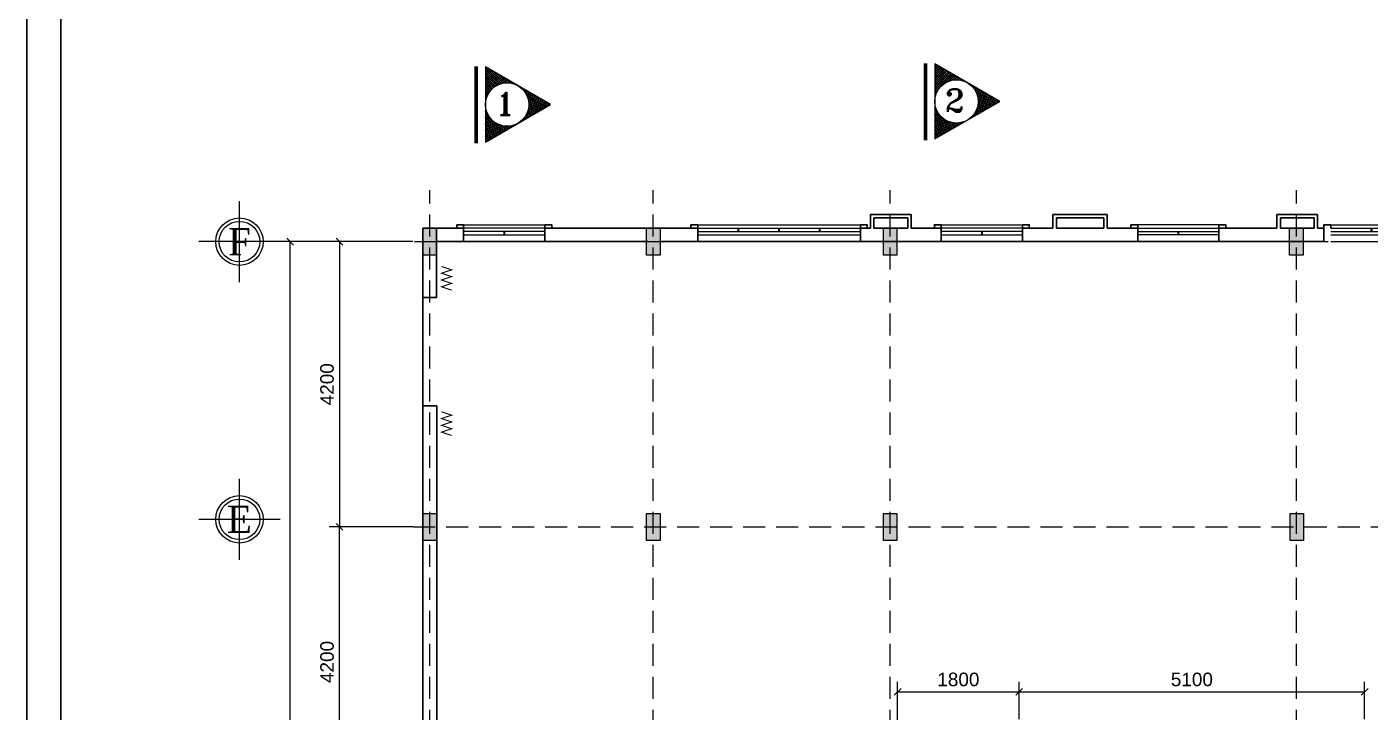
# Model space of a CAD drawing. Extents: x -100 to 171306, y -3236 to 60448.
# Drawn here: x -100 to 19729, y 20672 to 30790 of the extents above; entities that cross this region are included whole.
import ezdxf
from ezdxf.enums import TextEntityAlignment as Align

# ---------------------------------------------------------------- set-up
doc = ezdxf.new("R2010")
doc.units = 0
doc.header["$LTSCALE"] = 1300
doc.linetypes.add('HIDDEN', pattern=[0.375, 0.25, -0.125])
doc.layers.get('0').update_dxf_attribs({"linetype": 'CONTINUOUS'})
doc.layers.get('DEFPOINTS').update_dxf_attribs({"linetype": 'CONTINUOUS'})
for name, color, linetype in [('11', 7, 'CONTINUOUS'), ('BAO', 3, 'CONTINUOUS'), ('COT', 1, 'CONTINUOUS'), ('CUA', 4, 'CONTINUOUS'), ('RANH', 2, 'CONTINUOUS'), ('TEXT', 7, 'CONTINUOUS'), ('TIM', 6, 'CONTINUOUS')]:
    doc.layers.add(name, color=color, linetype=linetype)
doc.layers.add('TUONG', color=3, linetype='CONTINUOUS', lineweight=30)
doc.styles.add('T2', font='VNI-Times.TTF')
doc.styles.add('TEXT', font='ROMANT.SHX')
doc.styles.add('VNI-HELVE', font='VHELVEN.TTF')
doc.dimstyles.new('DIM100S', dxfattribs={"dimscale": 0, "dimtxt": 200, "dimasz": 100, "dimexe": 150, "dimexo": 150, "dimgap": 80, "dimtad": 1, "dimdec": 0, "dimrnd": 50, "dimzin": 0, "dimdsep": 46, "dimtxsty": 'VNI-HELVE', "dimblk1": 'OBLIQUE', "dimblk2": 'OBLIQUE', "dimsah": 1, "dimcen": 0, "dimclrd": 6, "dimclre": 6, "dimclrt": 6, "dimadec": 0, "dimazin": 0, "dimtfac": 1, "dimtdec": 0, "dimtmove": 0, "dimatfit": 3, "dimfxl": 1, "dimtolj": 1, "dimtzin": 0, "dimarcsym": 0})

# ---------------------------------------------------------------- blocks, each defined once
blk = doc.blocks.new('S1200A')
at = {"layer": '11', "color": 4}
blk.add_line((-600, 50), (600, 50), dxfattribs=at)
blk.add_lwpolyline([(-600, 100), (600, 100), (600, 0), (-600, 0), (-600, 100)], dxfattribs=at)
at = {"layer": '11', "color": 4, "const_width": 30}
blk.add_lwpolyline([(0, 50), (0, 0)], dxfattribs=at)
blk = doc.blocks.new('S24B')
at = {"layer": 'CUA', "color": 4, "linetype": 'Continuous'}
for p, q in [((-1200, 100), (1200, 100)), ((-1200, 50), (1200, 50)), ((-1200, 0), (1200, 0)), ((-1200, -100), (1200, -100))]:
    blk.add_line(p, q, dxfattribs=at)
at = {"layer": 'CUA', "color": 4, "linetype": 'Continuous', "const_width": 30}
for points in [[(-600, 50), (-600, 100)], [(0, 50), (0, 100)], [(600, 50), (600, 100)]]:
    blk.add_lwpolyline(points, dxfattribs=at)
blk = doc.blocks.new('SX')
at = {"layer": 'CUA', "const_width": 15}
blk.add_lwpolyline([(0, 0), (50, 150), (100, 0), (150, 150), (200, 0), (250, 150), (300, 0), (350, 150)], dxfattribs=at)
blk = doc.blocks.new('*X11')
at = {"color": 0}
for p, q in [((-1116012, 47088), (-1115982, 47118)), ((-1115991, 47082), (-1116006, 47097)), ((-1115982, 47116), (-1115991, 47124)), ((-1116284, 46603), (-1115986, 46902)), ((-1116243, 46686), (-1115993, 46937)), ((-1116242, 46603), (-1115976, 46869)), ((-1116186, 46787), (-1115998, 46975)), ((-1115894, 46603), (-1116146, 46855)), ((-1115851, 46603), (-1116130, 46882)), ((-1116128, 46887), (-1115998, 47016)), ((-1115809, 46603), (-1116115, 46909)), ((-1115766, 46603), (-1116099, 46936)), ((-1115966, 46845), (-1116084, 46963)), ((-1116070, 46987), (-1115994, 47063)), ((-1115987, 46909), (-1116068, 46990)), ((-1115996, 46960), (-1116053, 47017)), ((-1115999, 47005), (-1116037, 47044)), ((-1115996, 47045), (-1116022, 47071)), ((-1116276, 46603), (-1116286, 46613)), ((-1116233, 46603), (-1116270, 46640)), ((-1116191, 46603), (-1116255, 46667)), ((-1116148, 46603), (-1116239, 46694)), ((-1116106, 46603), (-1116224, 46721)), ((-1116063, 46603), (-1116208, 46748)), ((-1116199, 46603), (-1115963, 46839)), ((-1116021, 46603), (-1116192, 46775)), ((-1115979, 46603), (-1116177, 46802)), ((-1115936, 46603), (-1116161, 46828)), ((-1116157, 46603), (-1115949, 46811)), ((-1116115, 46603), (-1115933, 46784)), ((-1116072, 46603), (-1115916, 46759)), ((-1116030, 46603), (-1115897, 46736)), ((-1115987, 46603), (-1115876, 46715)), ((-1115945, 46603), (-1115853, 46695)), ((-1115902, 46603), (-1115829, 46676)), ((-1115860, 46603), (-1115804, 46660)), ((-1115818, 46603), (-1115776, 46645)), ((-1115775, 46603), (-1115747, 46632)), ((-1115724, 46603), (-1115756, 46636)), ((-1115733, 46603), (-1115715, 46621)), ((-1115682, 46603), (-1115693, 46614)), ((-1115690, 46603), (-1115682, 46612))]:
    blk.add_line(p, q, dxfattribs=at)
blk = doc.blocks.new('_OBLIQUE')
at = {"color": 0, "linetype": 'ByBlock'}
blk.add_line((-0.5, -0.5), (0.5, 0.5), dxfattribs=at)
blk = doc.blocks.new('*D209')
at = {"layer": 'DEFPOINTS', "color": 0, "linetype": 'Continuous', "transparency": 16777216}
for p in [(4515, 23407), (5750, 23407), (5598, 19419)]:
    blk.add_point(p, dxfattribs=at)
at = {"layer": 'TIM', "color": 6, "linetype": 'Continuous', "lineweight": -2, "transparency": 16777216}
for p, q in [((5600, 23407), (4365, 23407)), ((4515, 19419), (4515, 23407)), ((5448, 19419), (4365, 19419))]:
    blk.add_line(p, q, dxfattribs=at)
at = {"layer": 'TIM', "color": 6, "linetype": 'Continuous', "lineweight": -2, "transparency": 16777216, "xscale": 100, "yscale": 100, "zscale": 100}
for p, rotation in [((4515, 23407), 90), ((4515, 19419), 270)]:
    blk.add_blockref('_OBLIQUE', p, dxfattribs=dict(at, rotation=rotation))
at = {"layer": 'TIM', "color": 6, "linetype": 'Continuous', "transparency": 16777216, "insert": (4332, 21413), "char_height": 200, "attachment_point": 5, "rotation": 90, "style": 'VNI-HELVE'}
blk.add_mtext('\\A1;4200', dxfattribs=at)
blk = doc.blocks.new('*D210')
at = {"layer": 'DEFPOINTS', "color": 0, "linetype": 'Continuous', "transparency": 16777216}
for p in [(5748, 27619), (4515, 23407), (5600, 23407)]:
    blk.add_point(p, dxfattribs=at)
at = {"layer": 'TIM', "color": 6, "linetype": 'Continuous', "lineweight": -2, "transparency": 16777216}
for p, q in [((5598, 27619), (4365, 27619)), ((4515, 27619), (4515, 23407)), ((5450, 23407), (4365, 23407))]:
    blk.add_line(p, q, dxfattribs=at)
at = {"layer": 'TIM', "color": 6, "linetype": 'Continuous', "lineweight": -2, "transparency": 16777216, "xscale": 100, "yscale": 100, "zscale": 100}
for p, rotation in [((4515, 27619), 90), ((4515, 23407), 270)]:
    blk.add_blockref('_OBLIQUE', p, dxfattribs=dict(at, rotation=rotation))
at = {"layer": 'TIM', "color": 6, "linetype": 'Continuous', "transparency": 16777216, "insert": (4332, 25513), "char_height": 200, "attachment_point": 5, "rotation": 90, "style": 'VNI-HELVE'}
blk.add_mtext('\\A1;4200', dxfattribs=at)
blk = doc.blocks.new('*D214')
at = {"layer": 'DEFPOINTS', "color": 0, "linetype": 'Continuous', "transparency": 16777216}
for p in [(3788, 27619), (5598, 27619), (5598, 7418)]:
    blk.add_point(p, dxfattribs=at)
at = {"layer": 'TIM', "color": 6, "linetype": 'Continuous', "lineweight": -2, "transparency": 16777216}
for p, q in [((5448, 27619), (3638, 27619)), ((3788, 7418), (3788, 27619)), ((5448, 7418), (3638, 7418))]:
    blk.add_line(p, q, dxfattribs=at)
at = {"layer": 'TIM', "color": 6, "linetype": 'Continuous', "lineweight": -2, "transparency": 16777216, "xscale": 100, "yscale": 100, "zscale": 100}
for p, rotation in [((3788, 27619), 90), ((3788, 7418), 270)]:
    blk.add_blockref('_OBLIQUE', p, dxfattribs=dict(at, rotation=rotation))
at = {"layer": 'TIM', "color": 6, "linetype": 'Continuous', "transparency": 16777216, "insert": (3605, 17519), "char_height": 200, "attachment_point": 5, "rotation": 90, "style": 'VNI-HELVE'}
blk.add_mtext('\\A1;20800', dxfattribs=at)
blk = doc.blocks.new('*D216')
at = {"layer": 'DEFPOINTS', "color": 0, "linetype": 'Continuous', "transparency": 16777216}
for p in [(14548, 20971), (14548, 20419), (12754, 19619)]:
    blk.add_point(p, dxfattribs=at)
at = {"layer": 'TIM', "color": 6, "linetype": 'Continuous', "lineweight": -2, "transparency": 16777216}
for p, q in [((12754, 19769), (12754, 21121)), ((14548, 20569), (14548, 21121)), ((12754, 20971), (14548, 20971))]:
    blk.add_line(p, q, dxfattribs=at)
at = {"layer": 'TIM', "color": 6, "linetype": 'Continuous', "lineweight": -2, "transparency": 16777216, "xscale": 100, "yscale": 100, "zscale": 100, "rotation": 180}
blk.add_blockref('_OBLIQUE', (12754, 20971), dxfattribs=at)
at = {"layer": 'TIM', "color": 6, "linetype": 'Continuous', "lineweight": -2, "transparency": 16777216, "xscale": 100, "yscale": 100, "zscale": 100}
blk.add_blockref('_OBLIQUE', (14548, 20971), dxfattribs=at)
at = {"layer": 'TIM', "color": 6, "linetype": 'Continuous', "transparency": 16777216, "insert": (13651, 21154), "char_height": 200, "attachment_point": 5, "style": 'VNI-HELVE'}
blk.add_mtext('\\A1;1800', dxfattribs=at)
blk = doc.blocks.new('*D217')
at = {"layer": 'DEFPOINTS', "color": 0, "linetype": 'Continuous', "transparency": 16777216}
for p in [(19648, 20971), (14548, 20419), (19648, 20419)]:
    blk.add_point(p, dxfattribs=at)
at = {"layer": 'TIM', "color": 6, "linetype": 'Continuous', "lineweight": -2, "transparency": 16777216}
for p, q in [((14548, 20569), (14548, 21121)), ((19648, 20569), (19648, 21121)), ((14548, 20971), (19648, 20971))]:
    blk.add_line(p, q, dxfattribs=at)
at = {"layer": 'TIM', "color": 6, "linetype": 'Continuous', "lineweight": -2, "transparency": 16777216, "xscale": 100, "yscale": 100, "zscale": 100, "rotation": 180}
blk.add_blockref('_OBLIQUE', (14548, 20971), dxfattribs=at)
at = {"layer": 'TIM', "color": 6, "linetype": 'Continuous', "lineweight": -2, "transparency": 16777216, "xscale": 100, "yscale": 100, "zscale": 100}
blk.add_blockref('_OBLIQUE', (19648, 20971), dxfattribs=at)
at = {"layer": 'TIM', "color": 6, "linetype": 'Continuous', "transparency": 16777216, "insert": (17098, 21154), "char_height": 200, "attachment_point": 5, "style": 'VNI-HELVE'}
blk.add_mtext('\\A1;5100', dxfattribs=at)

msp = doc.modelspace()

# ---------------------------------------------------------------- linework, layer by layer
at = {"layer": 'BAO', "color": 3, "linetype": 'Continuous'}
for p, q in [((3038.2, 27018.4), (3038.2, 28218.4)), ((3638.2, 27618.4), (2438.2, 27618.4)), ((3038.2, 22918.7), (3038.2, 24118.7)), ((3638.2, 23518.7), (2438.2, 23518.7))]:
    msp.add_line(p, q, dxfattribs=at)
for centre, radius in [((3038.2, 27618.4), 350), ((3038.2, 27618.4), 300), ((3038.2, 23518.7), 350), ((3038.2, 23518.7), 300)]:
    msp.add_circle(centre, radius, dxfattribs=at)
at = {"layer": 'COT', "linetype": 'Continuous'}
for points in [[(5747.7, 27818.7), (5947.7, 27818.7), (5947.7, 27419.4), (5747.7, 27419.4)], [(9047.7, 27818.7), (9247.7, 27818.7), (9247.7, 27419.4), (9047.7, 27419.4)], [(12544.1, 27818.7), (12744.1, 27818.7), (12744.1, 27419.4), (12544.1, 27419.4)], [(18541.2, 27818.7), (18741.2, 27818.7), (18741.2, 27419.4), (18541.2, 27419.4)], [(5750.3, 23606.7), (5950.3, 23606.7), (5950.3, 23207.3), (5750.3, 23207.3)], [(9047.7, 23606.7), (9247.7, 23606.7), (9247.7, 23207.3), (9047.7, 23207.3)], [(12544.1, 23606.7), (12744.1, 23606.7), (12744.1, 23207.3), (12544.1, 23207.3)], [(18548.1, 23606.7), (18748.1, 23606.7), (18748.1, 23207.3), (18548.1, 23207.3)]]:
    msp.add_lwpolyline(points, close=True, dxfattribs=at)
for points in [[(5747.7, 27419.4), (5947.7, 27419.4), (5747.7, 27818.7), (5947.7, 27818.7)], [(9047.7, 27419.4), (9247.7, 27419.4), (9047.7, 27818.7), (9247.7, 27818.7)], [(12544.1, 27419.4), (12744.1, 27419.4), (12544.1, 27818.7), (12744.1, 27818.7)], [(18541.2, 27419.4), (18741.2, 27419.4), (18541.2, 27818.7), (18741.2, 27818.7)], [(5750.3, 23207.3), (5950.3, 23207.3), (5750.3, 23606.7), (5950.3, 23606.7)], [(9047.7, 23207.3), (9247.7, 23207.3), (9047.7, 23606.7), (9247.7, 23606.7)], [(12544.1, 23207.3), (12744.1, 23207.3), (12544.1, 23606.7), (12744.1, 23606.7)], [(18548.1, 23207.3), (18748.1, 23207.3), (18548.1, 23606.7), (18748.1, 23606.7)]]:
    msp.add_solid(points, dxfattribs=at)
at = {"layer": 'CUA', "color": 4, "linetype": 'Continuous'}
for p, q in [((6347.7, 27868.7), (7547.7, 27868.7)), ((9803.8, 27868.7), (12203.8, 27868.7)), ((13397.7, 27868.7), (14597.7, 27868.7)), ((17497.7, 27868.7), (16297.7, 27868.7)), ((19149.3, 27868.7), (21549.3, 27868.7))]:
    msp.add_line(p, q, dxfattribs=at)
at = {"layer": 'RANH', "color": 2, "linetype": 'HIDDEN'}
for p, q in [((5847.7, 7218.7), (5847.7, 28379.8)), ((9147.7, 7218.7), (9147.7, 28379.8)), ((12644.1, 7218.7), (12644.1, 28379.8)), ((18644.1, 7218.7), (18644.1, 28379.8)), ((5620.3, 27618.7), (64595.7, 27618.7)), ((5600.3, 23407), (64575.6, 23407))]:
    msp.add_line(p, q, dxfattribs=at)
at = {"layer": 'TEXT', "color": 7, "const_width": 56}
for points in [[(6531.3, 29070.1), (6531.3, 30206.5)], [(13164.8, 29116.5), (13164.8, 30252.8)]]:
    msp.add_lwpolyline(points, dxfattribs=at)
at = {"layer": 'TEXT', "color": 7}
for points in [[(6669.5, 29088.9), (7629.5, 29643.2), (6669.5, 30197.5)], [(13303, 29135.3), (14263, 29689.6), (13303, 30243.8)]]:
    msp.add_lwpolyline(points, close=True, dxfattribs=at)
for centre in [(6989.5, 29643.2), (13623, 29689.6)]:
    msp.add_circle(centre, 320, dxfattribs=at)
at = {"layer": 'TUONG', "color": 2, "linetype": 'Continuous'}
for p, q in [((12353.8, 28018.7), (12553.8, 28018.7)), ((12353.8, 27818.7), (12353.8, 28018.7)), ((12403.8, 27968.7), (12553.8, 27968.7)), ((12403.8, 27818.7), (12403.8, 27968.7)), ((12953.8, 28018.7), (12553.8, 28018.7)), ((12903.8, 27968.7), (12553.8, 27968.7)), ((12903.8, 27818.7), (12903.8, 27968.7)), ((12953.8, 27818.7), (12953.8, 28018.7)), ((15047.7, 27818.7), (15047.7, 28018.7)), ((15047.7, 28018.7), (15847.7, 28018.7)), ((15097.7, 27818.7), (15097.7, 27968.7)), ((15097.7, 27968.7), (15797.7, 27968.7)), ((15797.7, 27818.7), (15797.7, 27968.7)), ((15847.7, 27818.7), (15847.7, 28018.7)), ((18353.8, 27818.7), (18353.8, 28018.7)), ((18353.8, 28018.7), (18553.8, 28018.7)), ((18403.8, 27818.7), (18403.8, 27968.7)), ((18403.8, 27968.7), (18553.8, 27968.7)), ((18953.8, 28018.7), (18553.8, 28018.7)), ((18903.8, 27968.7), (18553.8, 27968.7)), ((18903.8, 27818.7), (18903.8, 27968.7)), ((18953.8, 27818.7), (18953.8, 28018.7))]:
    msp.add_line(p, q, dxfattribs=at)
at = {"layer": 'TUONG', "color": 3}
for p, q in [((5747.7, 27818.7), (6347.7, 27818.7)), ((5747.7, 27818.7), (5747.7, 26795.3)), ((6347.7, 27818.7), (6347.7, 27618.7)), ((6347.7, 27818.7), (6347.7, 27618.7)), ((6347.7, 27618.7), (6347.7, 27818.7)), ((12403.8, 27818.7), (12903.8, 27818.7)), ((15097.7, 27818.7), (15797.7, 27818.7)), ((5747.7, 25195.3), (5747.7, 19418.7)), ((5950.3, 19618.7), (5950.3, 25195.3))]:
    msp.add_line(p, q, dxfattribs=at)
at = {"layer": 'TUONG', "color": 3, "linetype": 'Continuous'}
for p, q in [((5947.7, 26795.3), (5947.7, 27818.7)), ((7547.7, 27818.7), (9803.8, 27818.7)), ((7547.7, 27818.7), (7547.7, 27618.7)), ((7547.7, 27618.7), (7547.7, 27818.7)), ((7547.7, 27618.7), (7547.7, 27818.7)), ((9803.8, 27818.7), (9803.8, 27618.7)), ((12203.8, 27818.7), (12353.8, 27818.7)), ((12203.8, 27818.7), (12353.8, 27818.7)), ((12203.8, 27818.7), (12203.8, 27618.7)), ((12403.8, 27818.7), (12553.8, 27818.7)), ((12403.8, 27818.7), (12903.8, 27818.7)), ((12953.8, 27818.7), (13397.7, 27818.7)), ((13397.7, 27618.7), (13397.7, 27818.7)), ((13397.7, 27618.7), (13397.7, 27818.7)), ((14597.7, 27618.7), (14597.7, 27818.7)), ((14597.7, 27818.7), (14597.7, 27618.7)), ((14597.7, 27818.7), (14597.7, 27618.7)), ((15047.7, 27818.7), (14597.7, 27818.7)), ((15347.7, 27818.7), (15097.7, 27818.7)), ((15347.7, 27818.7), (15797.7, 27818.7)), ((15547.7, 27818.7), (15797.7, 27818.7)), ((15847.7, 27818.7), (16297.7, 27818.7)), ((16297.7, 27618.7), (16297.7, 27818.7)), ((16297.7, 27818.7), (16297.7, 27618.7)), ((16297.7, 27818.7), (16297.7, 27618.7)), ((17497.7, 27618.7), (17497.7, 27818.7)), ((17497.7, 27618.7), (17497.7, 27818.7)), ((18353.8, 27818.7), (17497.7, 27818.7)), ((17697.7, 27818.7), (17797.7, 27818.7)), ((18903.8, 27818.7), (18403.8, 27818.7)), ((18666.1, 27818.7), (18816.1, 27818.7)), ((18953.8, 27818.7), (19047.7, 27818.7)), ((19047.7, 27818.7), (18953.8, 27818.7)), ((19047.7, 27818.7), (19047.7, 27618.7)), ((5947.7, 27618.7), (6347.7, 27618.7)), ((6347.7, 27618.7), (9067.7, 27618.7)), ((9267.7, 27618.7), (12563.6, 27618.7)), ((13153.8, 27618.7), (12563.6, 27618.7)), ((12753.8, 27618.7), (14597.7, 27618.7)), ((15347.7, 27618.7), (14597.7, 27618.7)), ((16297.7, 27618.7), (15347.7, 27618.7)), ((18553.8, 27618.7), (16297.7, 27618.7)), ((19047.7, 27618.7), (18553.8, 27618.7)), ((18753.8, 27618.7), (19047.7, 27618.7)), ((5947.7, 26795.3), (5747.7, 26795.3)), ((5950.3, 25195.3), (5747.7, 25195.3))]:
    msp.add_line(p, q, dxfattribs=at)
at = {"layer": 'TUONG', "color": 3, "linetype": 'ByBlock'}
msp.add_line((5747.7, 25195.3), (5747.7, 26795.3), dxfattribs=at)
at = {"layer": 'TUONG', "color": 3, "linetype": 'Continuous'}
for points in [[(-100, 1047.8), (-100, 60447.8), (84000, 60447.8), (84000, 1047.8), (-100, 1047.8)], [(400, 1547.8), (400, 59947.8), (83500, 59947.8), (83500, 1547.8)]]:
    msp.add_lwpolyline(points, close=True, dxfattribs=at)
at = {"layer": 'TUONG', "color": 4}
msp.add_lwpolyline([(6247.7, 27818.7), (6247.7, 27868.7), (6347.7, 27868.7), (6347.7, 27818.7)], dxfattribs=at)
at = {"layer": 'TUONG', "color": 4, "linetype": 'Continuous'}
for points in [[(7547.7, 27818.7), (7547.7, 27868.7), (7647.7, 27868.7), (7647.7, 27818.7)], [(9703.8, 27818.7), (9703.8, 27868.7), (9803.8, 27868.7), (9803.8, 27818.7)], [(12203.8, 27818.7), (12203.8, 27868.7), (12303.8, 27868.7), (12303.8, 27818.7)], [(13297.7, 27818.7), (13297.7, 27868.7), (13397.7, 27868.7), (13397.7, 27818.7)], [(14597.7, 27818.7), (14597.7, 27868.7), (14697.7, 27868.7), (14697.7, 27818.7)], [(16297.7, 27818.7), (16297.7, 27868.7), (16197.7, 27868.7), (16197.7, 27818.7)], [(17597.7, 27818.7), (17597.7, 27868.7), (17497.7, 27868.7), (17497.7, 27818.7)], [(19047.7, 27818.7), (19047.7, 27868.7), (19147.7, 27868.7), (19147.7, 27818.7)]]:
    msp.add_lwpolyline(points, dxfattribs=at)

# ---------------------------------------------------------------- block references
at = {"layer": 'CUA', "color": 4, "linetype": 'Continuous', "xscale": -1}
for p in [(6947.7, 27718.7), (13997.7, 27718.7)]:
    msp.add_blockref('S1200A', p, dxfattribs=at)
at = {"layer": 'CUA', "color": 4, "linetype": 'Continuous'}
for name, p in [('S24B', (11003.8, 27718.7)), ('S1200A', (16897.7, 27718.7)), ('S24B', (20349.3, 27718.7))]:
    msp.add_blockref(name, p, dxfattribs=at)
at = {"layer": 'CUA', "color": 4, "linetype": 'Continuous', "rotation": 90}
for p in [(6171, 26902.1), (6171, 24756.3)]:
    msp.add_blockref('SX', p, dxfattribs=at)
at = {"layer": 'TEXT', "color": 7, "yscale": 0.8000000000029104, "zscale": 0.8}
for p, xscale, rotation in [((-30613, -862835.7), 0.8000000000029104, 270), ((-23979.5, -862789.4), 0.8000000000029104, 270), ((-747118.7, 508447.4), 0.8000000000157438, 150.0000000011323), ((-740485.2, 508493.8), 0.8000000000157438, 150.0000000011323), ((798700.2, 443317.9), 0.8000000000157438, 29.99999999886763), ((805333.7, 443364.3), 0.8000000000157438, 29.99999999886763)]:
    msp.add_blockref('*X11', p, dxfattribs=dict(at, xscale=xscale, rotation=rotation))

# ---------------------------------------------------------------- texts
at = {"layer": 'TEXT', "color": 7, "style": 'TEXT'}
for s, p in [('1', (6820.2, 29488)), ('2', (13453.7, 29534.3))]:
    msp.add_text(s, height=336, dxfattribs=at).set_placement(p)
at = {"layer": 'TEXT', "style": 'T2'}
for tag, p in [('F', (3038.2, 27618.4)), ('E', (3038.2, 23518.7))]:
    msp.add_attdef(tag, text='', height=400, dxfattribs=at).set_placement(p, align=Align.MIDDLE_CENTER)

# ---------------------------------------------------------------- dimensions: what is measured, and where the dimension line sits
at = {"layer": 'TIM', "color": 6, "linetype": 'Continuous'}
for base, p1, p2, text, picture, middle in [((3788.2, 27619), (5597.7, 7418.4), (5597.7, 27619), '20800', '*D214', (3605.5, 17518.7)), ((4514.7, 23407), (5597.7, 19418.7), (5750.3, 23407), '4200', '*D209', (4332, 21412.8))]:
    dim = msp.add_linear_dim(base=base, p1=p1, p2=p2, angle=90, text=text, dimstyle='DIM100S', override={"dimscale": 1}, dxfattribs=at)
    dim.commit()
    dim.dimension.update_dxf_attribs({"geometry": picture, "text_midpoint": middle})
dim = msp.add_linear_dim(base=(4514.7, 23407), p1=(5747.7, 27619), p2=(5600.3, 23407), angle=90, dimstyle='DIM100S', override={"dimscale": 1}, dxfattribs=at)
dim.commit()
dim.dimension.update_dxf_attribs({"geometry": '*D210', "text_midpoint": (4332, 25513)})
dim = msp.add_linear_dim(base=(14547.7, 20971.3), p1=(12753.8, 19618.7), p2=(14547.7, 20418.7), dimstyle='DIM100S', override={"dimscale": 1}, dxfattribs=at)
dim.commit()
dim.dimension.update_dxf_attribs({"geometry": '*D216', "text_midpoint": (13650.7, 21154)})
dim = msp.add_linear_dim(base=(19647.7, 20971.3), p1=(14547.7, 20418.7), p2=(19647.7, 20418.7), text='5100', dimstyle='DIM100S', override={"dimscale": 1}, dxfattribs=at)
dim.commit()
dim.dimension.update_dxf_attribs({"geometry": '*D217', "text_midpoint": (17097.7, 21154)})

doc.saveas('drawing.dxf')
